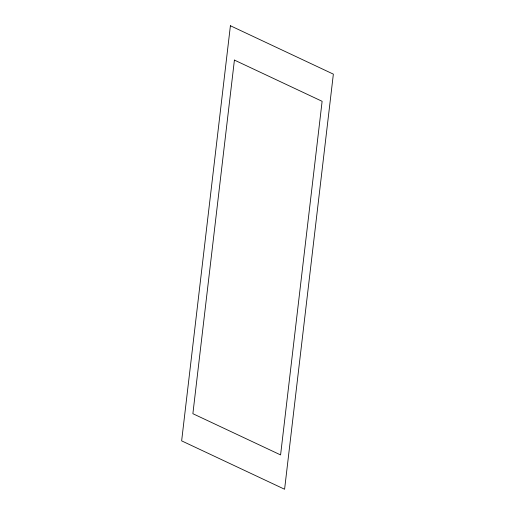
<?xml version="1.0" encoding="UTF-8"?>
<svg xmlns="http://www.w3.org/2000/svg" width="515" height="515" viewBox="0 0 515 515"><rect width="100%" height="100%" fill="white"/><g stroke="black" fill="none" stroke-linecap="round" stroke-linejoin="round"><path stroke-width="0.77" d="M230.405 25.75L181.641 440.859L284.595 489.25L333.36 74.141L230.405 25.75M234.415 60.081L192.88 413.693L280.585 454.919L322.12 101.307L234.415 60.081"/></g></svg>
